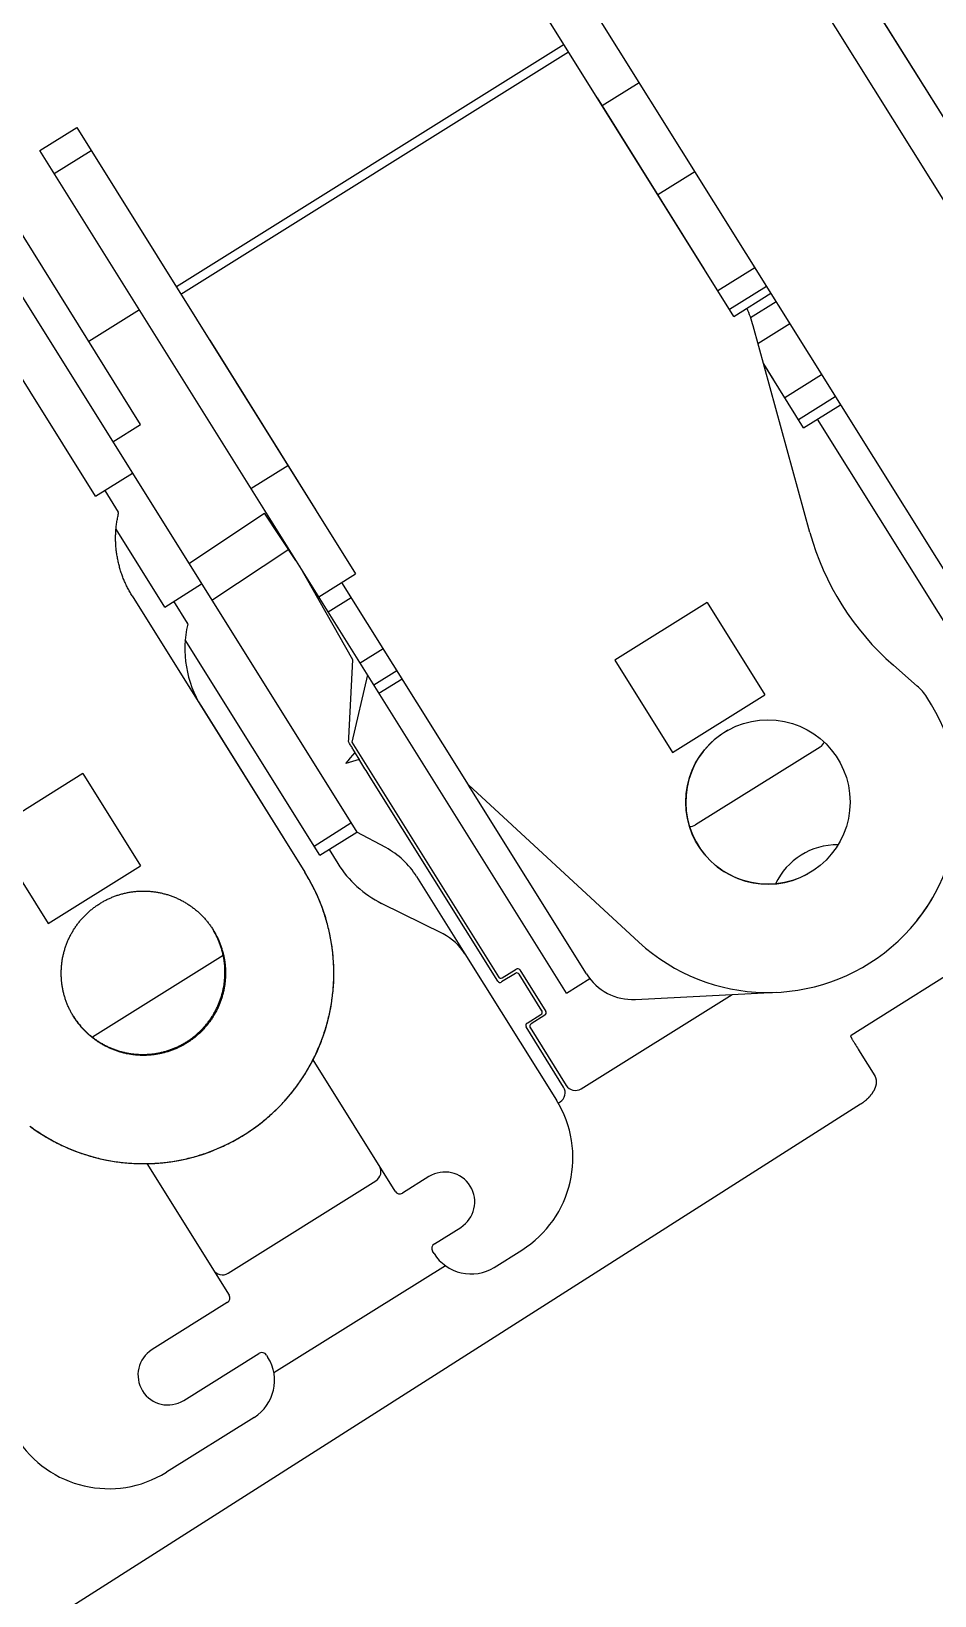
# Model space of a CAD drawing. Extents: x 1551 to 113148, y -1700 to 77018.
# Drawn here: x 14369.8 to 14535.8, y 59773.8 to 60061.2 of the extents above; entities that cross this region are included whole.
import ezdxf

# ---------------------------------------------------------------- set-up
doc = ezdxf.new("R2010")
doc.units = 0
doc.header["$LTSCALE"] = 500
doc.header["$MEASUREMENT"] = 0
doc.linetypes.add('CENTER', pattern=[3, 2.5, -0.25, 0, -0.25])
doc.layers.get('0').update_dxf_attribs({"linetype": 'CONTINUOUS'})

# ---------------------------------------------------------------- blocks, each defined once
blk = doc.blocks.new('platform_side')
at = {"linetype": 'Continuous'}
for p, q in [((-9653.59, 6299.44), (-9507.08, 6064.98)), ((-9509.46, 6053.69), (-9660.37, 6295.2)), ((-9636.23, 6271.67), (-9539.4, 6116.7)), ((-9647.93, 6207.34), (-9557.97, 6063.38)), ((-9612.01, 6134.76), (-9654.71, 6203.1)), ((-9721.05, 6114.9), (-9772.55, 6197.33)), ((-9775.43, 6190.57), (-9681.32, 6039.96)), ((-9729.34, 6101.7), (-9782.22, 6186.33)), ((-9643.22, 6184.71), (-9714.47, 6140.18)), ((-9581.23, 6183.64), (-9581.23, 6183.64)), ((-9713.64, 6138.85), (-9642.39, 6183.38)), ((-9636.2, 6173.48), (-9629.41, 6177.71)), ((-9617.48, 6143.49), (-9637.1, 6174.89)), ((-9739.55, 6165.23), (-9732.77, 6169.46)), ((-9732.77, 6169.46), (-9681.52, 6087.44)), ((-9642.79, 6010.38), (-9739.55, 6165.23)), ((-9736.9, 6160.98), (-9730.11, 6165.22)), ((-9625.98, 6157.12), (-9619.19, 6161.36)), ((-9614.97, 6139.51), (-9608.19, 6143.75)), ((-9612.81, 6136.05), (-9606.03, 6140.29)), ((-9612.01, 6134.76), (-9605.22, 6139)), ((-9721.25, 6135.94), (-9730.56, 6130.13)), ((-9608.96, 6134.55), (-9604.27, 6137.48)), ((-9598.04, 6095.05), (-9608.49, 6133)), ((-9607.61, 6129.79), (-9601.75, 6133.45)), ((-9708.33, 6130.38), (-9688.84, 6099.17)), ((-9599.2, 6114.27), (-9606.59, 6126.09)), ((-9606.57, 6126.03), (-9604.67, 6122.99)), ((-9602.67, 6119.82), (-9595.89, 6124.06)), ((-9600.15, 6115.79), (-9593.37, 6120.03)), ((-9599.2, 6114.27), (-9592.42, 6118.51)), ((-9726.16, 6111.71), (-9721.05, 6114.9)), ((-9596.68, 6115.84), (-9562.79, 6061.61)), ((-9729.34, 6101.7), (-9722.55, 6105.94)), ((-9700.75, 6103.13), (-9693.97, 6107.37)), ((-9727.64, 6102.76), (-9725.14, 6098.76)), ((-9712.19, 6089.35), (-9698.24, 6098.59)), ((-9692.49, 6089.91), (-9698.24, 6098.59)), ((-9716.61, 6081.34), (-9725.55, 6095.65)), ((-9693.82, 6091.92), (-9707.95, 6082.57)), ((-9682.02, 6071.65), (-9691.85, 6088.89)), ((-9688.3, 6083.21), (-9681.52, 6087.44)), ((-9660.8, 6048.64), (-9684.06, 6085.85)), ((-9722.58, 6083.4), (-9690.84, 6032.6)), ((-9716.61, 6081.34), (-9709.83, 6085.58)), ((-9686.58, 6080.45), (-9682.34, 6083.1)), ((-9712.42, 6078.4), (-9714.92, 6082.4)), ((-9616.91, 6082.18), (-9633.87, 6071.58)), ((-9616.91, 6082.18), (-9606.31, 6065.22)), ((-9688.11, 6035.72), (-9712.83, 6075.29)), ((-9682.75, 6057.28), (-9682.02, 6071.65)), ((-9680.71, 6071.06), (-9676.47, 6073.71)), ((-9633.87, 6071.58), (-9623.27, 6054.62)), ((-9679.36, 6068.9), (-9682.22, 6056.49)), ((-9678.19, 6067.03), (-9673.95, 6069.68)), ((-9578.32, 6066.82), (-9582.71, 6070.65)), ((-9677.24, 6065.51), (-9673, 6068.15)), ((-9709.86, 6063.04), (-9690.84, 6032.6)), ((-9623.27, 6054.62), (-9606.31, 6065.22)), ((-9682.62, 6056.26), (-9682.7, 6056.4)), ((-9682.53, 6056.11), (-9682.62, 6056.26)), ((-9682.44, 6055.96), (-9682.53, 6056.11)), ((-9682.34, 6055.8), (-9682.44, 6055.96)), ((-9682.25, 6055.64), (-9682.34, 6055.8)), ((-9682.15, 6055.48), (-9682.25, 6055.64)), ((-9682.22, 6056.49), (-9655.28, 6013.37)), ((-9682.05, 6055.31), (-9682.15, 6055.48)), ((-9682.06, 6054.12), (-9681.63, 6054.62)), ((-9681.95, 6055.14), (-9682.05, 6055.31)), ((-9681.84, 6054.97), (-9681.95, 6055.14)), ((-9681.74, 6054.79), (-9681.84, 6054.97)), ((-9681.63, 6054.62), (-9681.74, 6054.79)), ((-9681.67, 6054.57), (-9680.86, 6053.35)), ((-9596.16, 6055.62), (-9619.07, 6041.31)), ((-9680.74, 6053.15), (-9680.86, 6053.35)), ((-9680.56, 6052.85), (-9680.74, 6053.15)), ((-9680.37, 6052.55), (-9680.56, 6052.85)), ((-9680.19, 6052.24), (-9680.37, 6052.55)), ((-9680, 6051.94), (-9680.19, 6052.24)), ((-9679.81, 6051.63), (-9680, 6051.94)), ((-9679.61, 6051.31), (-9679.81, 6051.63)), ((-9731.65, 6050.73), (-9748.61, 6040.13)), ((-9731.65, 6050.73), (-9721.05, 6033.77)), ((-9679.42, 6051), (-9679.61, 6051.31)), ((-9679.22, 6050.68), (-9679.42, 6051)), ((-9679.03, 6050.37), (-9679.22, 6050.68)), ((-9678.83, 6050.05), (-9679.03, 6050.37)), ((-9655.4, 6012.6), (-9678.83, 6050.05)), ((-9660.8, 6048.64), (-9629.48, 6019.77)), ((-9639.11, 6013.92), (-9660.8, 6048.63)), ((-9748.61, 6040.13), (-9738.01, 6023.17)), ((-9689.17, 6037.42), (-9682.38, 6041.66)), ((-9688.11, 6035.72), (-9681.32, 6039.96)), ((-9676, 6037.13), (-9681.32, 6039.96)), ((-9686.41, 6036.78), (-9684.79, 6034.19)), ((-9537.32, 6036.12), (-9587.15, 6004.68)), ((-9738.01, 6023.17), (-9721.05, 6033.77)), ((-9670.32, 6031.83), (-9661.43, 6017.61)), ((-9665.45, 6021.26), (-9676.75, 6026.89)), ((-9705.85, 6017.33), (-9729.9, 6002.3)), ((-9661.43, 6017.61), (-9644.64, 5990.73)), ((-9652.17, 6014.02), (-9654.72, 6012.44)), ((-9654.59, 6013.22), (-9652.04, 6014.81)), ((-9651.36, 6014.65), (-9646.59, 6007.01)), ((-9647.32, 6007.17), (-9651.48, 6013.86)), ((-9642.79, 6010.38), (-9638.51, 6013.06)), ((-9640.07, 5992.81), (-9612.34, 6010.14)), ((-9630.12, 6009.23), (-9604.09, 6010.55)), ((-9733.38, 6006.13), (-9733.34, 6006.07)), ((-9650.03, 6004.9), (-9647.48, 6006.48)), ((-9646.75, 6006.32), (-9649.29, 6004.73)), ((-9643.3, 5993.12), (-9650.19, 6004.21)), ((-9649.45, 6004.05), (-9642.82, 5993.45)), ((-9590.45, 6002.6), (-9590.6, 6002.51)), ((-9587.15, 6004.68), (-9590.45, 6002.6)), ((-9590.36, 6002.07), (-9590.31, 6001.99)), ((-9590.31, 6001.99), (-9590.26, 6001.9)), ((-9590.26, 6001.9), (-9590.2, 6001.8)), ((-9590.2, 6001.8), (-9590.14, 6001.7)), ((-9590.14, 6001.7), (-9590.07, 6001.58)), ((-9590.07, 6001.58), (-9590, 6001.46)), ((-9590, 6001.46), (-9589.92, 6001.34)), ((-9589.92, 6001.34), (-9589.84, 6001.2)), ((-9589.84, 6001.2), (-9589.76, 6001.06)), ((-9589.76, 6001.06), (-9589.62, 6000.84)), ((-9589.62, 6000.84), (-9589.47, 6000.6)), ((-9589.47, 6000.6), (-9589.32, 6000.34)), ((-9589.32, 6000.34), (-9589.15, 6000.08)), ((-9589.15, 6000.08), (-9588.98, 5999.79)), ((-9588.98, 5999.79), (-9588.8, 5999.5)), ((-9674.26, 5973.98), (-9689.35, 5998.13)), ((-9588.8, 5999.5), (-9586.14, 5995.19)), ((-9588.76, 5989.96), (-10256.42, 5564.93)), ((-9644.29, 5990.16), (-9643.94, 5990.39)), ((-9719.88, 5979.06), (-9704.79, 5954.9)), ((-9668.05, 5976.68), (-9672.88, 5973.66)), ((-9704.95, 5958.93), (-9677.81, 5975.89)), ((-9667.05, 5964.33), (-9662.22, 5967.35)), ((-9667.11, 5962.54), (-9667.37, 5962.96)), ((-9656.08, 5959.99), (-9651, 5963.17)), ((-9665.02, 5960.3), (-9696.54, 5940.6)), ((-9705.11, 5953.53), (-9718.93, 5944.89)), ((-9713.1, 5935.56), (-9699.28, 5944.2)), ((-9697.9, 5943.88), (-9697.64, 5943.46)), ((-9700.19, 5932.44), (-9716.3, 5922.37))]:
    blk.add_line(p, q, dxfattribs=at)
for points in [[(-9722.58, 6083.4), (-9722.7, 6083.58), (-9722.81, 6083.76), (-9722.91, 6083.94), (-9723.02, 6084.13), (-9723.12, 6084.31), (-9723.22, 6084.5), (-9723.32, 6084.69), (-9723.42, 6084.87), (-9723.52, 6085.06), (-9723.61, 6085.25), (-9723.7, 6085.44), (-9723.79, 6085.64), (-9723.88, 6085.83), (-9723.97, 6086.02), (-9724.05, 6086.22), (-9724.13, 6086.42), (-9724.21, 6086.61), (-9724.29, 6086.81), (-9724.36, 6087.01), (-9724.44, 6087.21), (-9724.51, 6087.41), (-9724.58, 6087.61), (-9724.64, 6087.81), (-9724.71, 6088.01), (-9724.77, 6088.22), (-9724.83, 6088.42), (-9724.89, 6088.63), (-9724.94, 6088.83), (-9725, 6089.04), (-9725.05, 6089.24), (-9725.1, 6089.45), (-9725.15, 6089.66), (-9725.19, 6089.86), (-9725.23, 6090.07), (-9725.28, 6090.28), (-9725.31, 6090.49), (-9725.35, 6090.7), (-9725.38, 6090.91), (-9725.42, 6091.12), (-9725.44, 6091.33), (-9725.47, 6091.54), (-9725.5, 6091.75), (-9725.52, 6091.97), (-9725.54, 6092.18), (-9725.56, 6092.39), (-9725.57, 6092.6), (-9725.59, 6092.82), (-9725.6, 6093.03), (-9725.61, 6093.24), (-9725.62, 6093.45), (-9725.62, 6093.67), (-9725.62, 6093.88), (-9725.62, 6094.09), (-9725.62, 6094.31), (-9725.62, 6094.52), (-9725.61, 6094.73), (-9725.6, 6094.94), (-9725.59, 6095.16), (-9725.57, 6095.37), (-9725.56, 6095.58), (-9725.54, 6095.8), (-9725.52, 6096.01), (-9725.5, 6096.22), (-9725.47, 6096.43), (-9725.45, 6096.64), (-9725.42, 6096.85), (-9725.38, 6097.07), (-9725.35, 6097.28), (-9725.31, 6097.49), (-9725.28, 6097.7), (-9725.24, 6097.91), (-9725.19, 6098.11), (-9725.15, 6098.32), (-9725.1, 6098.53)], [(-9725.1, 6098.53), (-9725.1, 6098.54), (-9725.1, 6098.55), (-9725.1, 6098.56), (-9725.09, 6098.57), (-9725.09, 6098.58), (-9725.09, 6098.58), (-9725.09, 6098.59), (-9725.09, 6098.6), (-9725.09, 6098.61), (-9725.09, 6098.62), (-9725.09, 6098.63), (-9725.1, 6098.64), (-9725.1, 6098.65), (-9725.1, 6098.66), (-9725.1, 6098.67), (-9725.1, 6098.67), (-9725.1, 6098.68), (-9725.11, 6098.69), (-9725.11, 6098.7), (-9725.11, 6098.71), (-9725.12, 6098.72), (-9725.12, 6098.73), (-9725.12, 6098.73), (-9725.13, 6098.74), (-9725.13, 6098.75), (-9725.14, 6098.76)], [(-9682.83, 6056.61), (-9682.82, 6056.71), (-9682.81, 6056.81), (-9682.8, 6056.91), (-9682.79, 6057), (-9682.78, 6057.1), (-9682.76, 6057.19), (-9682.75, 6057.28)], [(-9682.7, 6056.4), (-9682.79, 6056.54), (-9682.83, 6056.61)], [(-9683.34, 6052.61), (-9682.91, 6053.11), (-9682.48, 6053.62), (-9682.06, 6054.12)], [(-9680.86, 6053.35), (-9681.48, 6053.17), (-9682.1, 6052.98), (-9682.72, 6052.8), (-9683.34, 6052.61)], [(-9697.88, 5987.37), (-9697.63, 5987.59), (-9697.38, 5987.8), (-9697.14, 5988.02), (-9696.9, 5988.24), (-9696.66, 5988.46), (-9696.42, 5988.68), (-9696.19, 5988.91), (-9695.95, 5989.13), (-9695.72, 5989.36), (-9695.49, 5989.59), (-9695.27, 5989.83), (-9695.04, 5990.06), (-9694.82, 5990.3), (-9694.6, 5990.54), (-9694.38, 5990.78), (-9694.17, 5991.03), (-9693.96, 5991.27), (-9693.75, 5991.52), (-9693.54, 5991.77), (-9693.33, 5992.02), (-9693.13, 5992.28), (-9692.93, 5992.53), (-9692.73, 5992.79), (-9692.53, 5993.05), (-9692.34, 5993.31), (-9692.14, 5993.58), (-9691.95, 5993.84), (-9691.77, 5994.11), (-9691.58, 5994.38), (-9691.4, 5994.65), (-9691.22, 5994.92), (-9691.04, 5995.19), (-9690.87, 5995.47), (-9690.7, 5995.75), (-9690.53, 5996.02), (-9690.36, 5996.3), (-9690.2, 5996.59), (-9690.04, 5996.87), (-9689.88, 5997.15), (-9689.72, 5997.44), (-9689.57, 5997.73), (-9689.42, 5998.02), (-9689.27, 5998.31), (-9689.12, 5998.6), (-9688.98, 5998.89), (-9688.84, 5999.19), (-9688.7, 5999.48), (-9688.57, 5999.78), (-9688.44, 6000.08), (-9688.31, 6000.38), (-9688.18, 6000.68), (-9688.06, 6000.98), (-9687.94, 6001.29), (-9687.82, 6001.59), (-9687.71, 6001.9), (-9687.59, 6002.2), (-9687.49, 6002.51), (-9687.38, 6002.82), (-9687.28, 6003.13), (-9687.18, 6003.44), (-9687.08, 6003.75), (-9686.98, 6004.06), (-9686.89, 6004.38), (-9686.8, 6004.69), (-9686.72, 6005), (-9686.63, 6005.32), (-9686.55, 6005.64), (-9686.48, 6005.95), (-9686.4, 6006.27), (-9686.33, 6006.59), (-9686.26, 6006.91), (-9686.2, 6007.23), (-9686.14, 6007.55), (-9686.08, 6007.87), (-9686.02, 6008.19), (-9685.97, 6008.52), (-9685.92, 6008.84), (-9685.87, 6009.16), (-9685.83, 6009.48), (-9685.78, 6009.81), (-9685.75, 6010.13), (-9685.71, 6010.45), (-9685.68, 6010.78), (-9685.65, 6011.1), (-9685.62, 6011.43), (-9685.6, 6011.75), (-9685.58, 6012.08), (-9685.56, 6012.4), (-9685.55, 6012.73), (-9685.54, 6013.05), (-9685.53, 6013.38), (-9685.53, 6013.7), (-9685.53, 6014.03), (-9685.53, 6014.35), (-9685.53, 6014.68), (-9685.54, 6015), (-9685.55, 6015.33), (-9685.56, 6015.66), (-9685.58, 6015.98), (-9685.6, 6016.31), (-9685.62, 6016.63), (-9685.65, 6016.96), (-9685.67, 6017.28), (-9685.71, 6017.6), (-9685.74, 6017.93), (-9685.78, 6018.25), (-9685.82, 6018.57), (-9685.86, 6018.9), (-9685.91, 6019.22), (-9685.96, 6019.54), (-9686.01, 6019.86), (-9686.07, 6020.19), (-9686.13, 6020.51), (-9686.19, 6020.83), (-9686.25, 6021.15), (-9686.32, 6021.46), (-9686.39, 6021.78), (-9686.46, 6022.1), (-9686.54, 6022.42), (-9686.62, 6022.73), (-9686.7, 6023.05), (-9686.79, 6023.36), (-9686.87, 6023.68), (-9686.97, 6023.99), (-9687.06, 6024.3), (-9687.16, 6024.62), (-9687.26, 6024.93), (-9687.36, 6025.24), (-9687.47, 6025.54), (-9687.57, 6025.85), (-9687.69, 6026.16), (-9687.8, 6026.47), (-9687.92, 6026.77), (-9688.04, 6027.07), (-9688.16, 6027.38), (-9688.29, 6027.68), (-9688.41, 6027.98), (-9688.55, 6028.28), (-9688.68, 6028.57), (-9688.82, 6028.87), (-9688.96, 6029.17), (-9689.1, 6029.46), (-9689.24, 6029.75), (-9689.39, 6030.04), (-9689.54, 6030.33), (-9689.7, 6030.62), (-9689.85, 6030.91), (-9690.01, 6031.19), (-9690.17, 6031.48), (-9690.34, 6031.76), (-9690.5, 6032.04), (-9690.67, 6032.32), (-9690.84, 6032.6)], [(-9733.33, 6006.05), (-9733.42, 6006.2), (-9733.51, 6006.35), (-9733.6, 6006.5), (-9733.68, 6006.65), (-9733.77, 6006.8), (-9733.85, 6006.95), (-9733.93, 6007.1), (-9734.01, 6007.26), (-9734.09, 6007.41), (-9734.16, 6007.57), (-9734.23, 6007.72), (-9734.31, 6007.88), (-9734.38, 6008.04), (-9734.44, 6008.2), (-9734.51, 6008.36), (-9734.57, 6008.52), (-9734.64, 6008.68), (-9734.7, 6008.85), (-9734.76, 6009.01), (-9734.81, 6009.17), (-9734.87, 6009.34), (-9734.92, 6009.5), (-9734.97, 6009.67), (-9735.02, 6009.83), (-9735.07, 6010), (-9735.12, 6010.17), (-9735.16, 6010.33), (-9735.2, 6010.5), (-9735.24, 6010.67), (-9735.28, 6010.84), (-9735.31, 6011.01), (-9735.35, 6011.18), (-9735.38, 6011.35), (-9735.41, 6011.52), (-9735.44, 6011.69), (-9735.46, 6011.86), (-9735.49, 6012.04), (-9735.51, 6012.21), (-9735.53, 6012.38), (-9735.55, 6012.55), (-9735.57, 6012.73), (-9735.58, 6012.9), (-9735.59, 6013.07), (-9735.6, 6013.25), (-9735.61, 6013.42), (-9735.62, 6013.59), (-9735.62, 6013.77), (-9735.62, 6013.94), (-9735.62, 6014.11), (-9735.62, 6014.29), (-9735.62, 6014.46), (-9735.61, 6014.64), (-9735.6, 6014.81), (-9735.6, 6014.98), (-9735.58, 6015.16), (-9735.57, 6015.33), (-9735.55, 6015.5), (-9735.54, 6015.68), (-9735.52, 6015.85), (-9735.49, 6016.02), (-9735.47, 6016.19), (-9735.45, 6016.37), (-9735.42, 6016.54), (-9735.39, 6016.71), (-9735.36, 6016.88), (-9735.32, 6017.05), (-9735.29, 6017.22), (-9735.25, 6017.39), (-9735.21, 6017.56), (-9735.17, 6017.73), (-9735.13, 6017.9), (-9735.08, 6018.07), (-9735.03, 6018.23), (-9734.98, 6018.4), (-9734.93, 6018.57), (-9734.88, 6018.73), (-9734.82, 6018.9), (-9734.77, 6019.06), (-9734.71, 6019.23), (-9734.65, 6019.39), (-9734.58, 6019.55), (-9734.52, 6019.72), (-9734.45, 6019.88), (-9734.39, 6020.04), (-9734.32, 6020.2), (-9734.24, 6020.36), (-9734.17, 6020.51), (-9734.09, 6020.67), (-9734.02, 6020.83), (-9733.94, 6020.98), (-9733.86, 6021.14), (-9733.78, 6021.29), (-9733.69, 6021.44), (-9733.61, 6021.59), (-9733.52, 6021.74), (-9733.43, 6021.89), (-9733.34, 6022.04), (-9733.25, 6022.18), (-9733.15, 6022.33), (-9733.06, 6022.47), (-9732.96, 6022.62), (-9732.86, 6022.76), (-9732.76, 6022.9), (-9732.66, 6023.04), (-9732.55, 6023.18), (-9732.45, 6023.32), (-9732.34, 6023.45), (-9732.23, 6023.59), (-9732.12, 6023.72), (-9732.01, 6023.85), (-9731.9, 6023.99), (-9731.78, 6024.12), (-9731.66, 6024.24), (-9731.55, 6024.37), (-9731.43, 6024.5), (-9731.31, 6024.62), (-9731.18, 6024.74), (-9731.06, 6024.87), (-9730.94, 6024.99), (-9730.81, 6025.11), (-9730.68, 6025.22), (-9730.55, 6025.34), (-9730.42, 6025.45), (-9730.29, 6025.57), (-9730.16, 6025.68), (-9730.02, 6025.79), (-9729.89, 6025.9), (-9729.75, 6026), (-9729.61, 6026.11), (-9729.47, 6026.21), (-9729.33, 6026.31), (-9729.19, 6026.41), (-9729.05, 6026.51), (-9728.91, 6026.61), (-9728.76, 6026.71), (-9728.61, 6026.8), (-9728.47, 6026.89), (-9728.32, 6026.98), (-9728.17, 6027.07), (-9728.02, 6027.16), (-9727.87, 6027.24), (-9727.71, 6027.33), (-9727.56, 6027.41), (-9727.41, 6027.49), (-9727.25, 6027.57), (-9727.1, 6027.65), (-9726.94, 6027.72), (-9726.78, 6027.79), (-9726.62, 6027.86), (-9726.46, 6027.93), (-9726.3, 6028), (-9726.14, 6028.07), (-9725.98, 6028.13), (-9725.82, 6028.19), (-9725.65, 6028.25), (-9725.49, 6028.31), (-9725.32, 6028.37), (-9725.16, 6028.42), (-9724.99, 6028.47), (-9724.83, 6028.52), (-9724.66, 6028.57), (-9724.49, 6028.62), (-9724.32, 6028.66), (-9724.15, 6028.71), (-9723.99, 6028.75), (-9723.82, 6028.79), (-9723.65, 6028.82), (-9723.47, 6028.86), (-9723.3, 6028.89), (-9723.13, 6028.92), (-9722.96, 6028.95), (-9722.79, 6028.98), (-9722.62, 6029.01), (-9722.44, 6029.03), (-9722.27, 6029.05), (-9722.1, 6029.07), (-9721.92, 6029.09), (-9721.75, 6029.1), (-9721.58, 6029.11), (-9721.4, 6029.13), (-9721.23, 6029.13), (-9721.05, 6029.14), (-9720.88, 6029.15), (-9720.71, 6029.15), (-9720.53, 6029.15), (-9720.36, 6029.15), (-9720.19, 6029.15), (-9720.01, 6029.14), (-9719.84, 6029.14), (-9719.67, 6029.13), (-9719.49, 6029.12), (-9719.32, 6029.1), (-9719.15, 6029.09), (-9718.98, 6029.07), (-9718.8, 6029.05), (-9718.63, 6029.03), (-9718.46, 6029.01), (-9718.29, 6028.98), (-9718.12, 6028.96)], [(-9718.12, 6028.96), (-9717.95, 6028.93), (-9717.78, 6028.9), (-9717.61, 6028.87), (-9717.44, 6028.83), (-9717.27, 6028.8), (-9717.1, 6028.76), (-9716.93, 6028.72), (-9716.76, 6028.67), (-9716.59, 6028.63), (-9716.43, 6028.58), (-9716.26, 6028.54), (-9716.09, 6028.49), (-9715.93, 6028.43), (-9715.76, 6028.38), (-9715.6, 6028.33), (-9715.43, 6028.27), (-9715.27, 6028.21), (-9715.11, 6028.15), (-9714.95, 6028.08), (-9714.79, 6028.02), (-9714.63, 6027.95), (-9714.47, 6027.88), (-9714.31, 6027.81), (-9714.15, 6027.74), (-9713.99, 6027.67), (-9713.84, 6027.59), (-9713.68, 6027.51), (-9713.53, 6027.43), (-9713.37, 6027.35), (-9713.22, 6027.27), (-9713.07, 6027.18), (-9712.92, 6027.1), (-9712.77, 6027.01), (-9712.62, 6026.92), (-9712.47, 6026.83), (-9712.33, 6026.73), (-9712.18, 6026.64), (-9712.04, 6026.54), (-9711.89, 6026.44), (-9711.75, 6026.34), (-9711.61, 6026.24), (-9711.47, 6026.14), (-9711.33, 6026.03), (-9711.2, 6025.93), (-9711.06, 6025.82), (-9710.92, 6025.71), (-9710.79, 6025.6), (-9710.66, 6025.48), (-9710.53, 6025.37), (-9710.4, 6025.25), (-9710.27, 6025.13), (-9710.14, 6025.02), (-9710.02, 6024.9), (-9709.89, 6024.77), (-9709.77, 6024.65), (-9709.65, 6024.53), (-9709.53, 6024.4), (-9709.41, 6024.27), (-9709.29, 6024.14), (-9709.17, 6024.01), (-9709.06, 6023.88), (-9708.95, 6023.75), (-9708.84, 6023.61), (-9708.73, 6023.48), (-9708.62, 6023.34), (-9708.51, 6023.2), (-9708.41, 6023.06), (-9708.3, 6022.92), (-9708.2, 6022.78), (-9708.1, 6022.64), (-9708, 6022.49), (-9707.91, 6022.35), (-9707.81, 6022.2), (-9707.72, 6022.05)], [(-9707.72, 6022.05), (-9707.63, 6021.91), (-9707.54, 6021.76), (-9707.45, 6021.61), (-9707.37, 6021.46), (-9707.28, 6021.31), (-9707.2, 6021.15), (-9707.12, 6021), (-9707.04, 6020.85), (-9706.96, 6020.69), (-9706.89, 6020.54), (-9706.81, 6020.38), (-9706.74, 6020.22), (-9706.67, 6020.06), (-9706.6, 6019.9), (-9706.54, 6019.74), (-9706.47, 6019.58), (-9706.41, 6019.42), (-9706.35, 6019.26), (-9706.29, 6019.1), (-9706.23, 6018.93), (-9706.18, 6018.77), (-9706.13, 6018.6), (-9706.08, 6018.44), (-9706.03, 6018.27), (-9705.98, 6018.11), (-9705.93, 6017.94), (-9705.89, 6017.77), (-9705.85, 6017.6), (-9705.81, 6017.43), (-9705.77, 6017.26), (-9705.73, 6017.09), (-9705.7, 6016.92), (-9705.67, 6016.75), (-9705.64, 6016.58), (-9705.61, 6016.41), (-9705.58, 6016.24), (-9705.56, 6016.07), (-9705.54, 6015.9), (-9705.52, 6015.72), (-9705.5, 6015.55), (-9705.48, 6015.38), (-9705.47, 6015.2), (-9705.46, 6015.03), (-9705.45, 6014.86), (-9705.44, 6014.68), (-9705.43, 6014.51), (-9705.43, 6014.34), (-9705.43, 6014.16), (-9705.43, 6013.99), (-9705.43, 6013.82), (-9705.43, 6013.64), (-9705.44, 6013.47), (-9705.44, 6013.29), (-9705.45, 6013.12), (-9705.47, 6012.95), (-9705.48, 6012.77), (-9705.5, 6012.6), (-9705.51, 6012.43), (-9705.53, 6012.26), (-9705.55, 6012.08), (-9705.58, 6011.91), (-9705.6, 6011.74), (-9705.63, 6011.57), (-9705.66, 6011.4), (-9705.69, 6011.22), (-9705.73, 6011.05), (-9705.76, 6010.88), (-9705.8, 6010.71), (-9705.84, 6010.54), (-9705.88, 6010.37), (-9705.92, 6010.21), (-9705.97, 6010.04), (-9706.02, 6009.87), (-9706.07, 6009.7), (-9706.12, 6009.54), (-9706.17, 6009.37), (-9706.22, 6009.2), (-9706.28, 6009.04), (-9706.34, 6008.88), (-9706.4, 6008.71), (-9706.46, 6008.55), (-9706.53, 6008.39), (-9706.59, 6008.23), (-9706.66, 6008.07), (-9706.73, 6007.91), (-9706.81, 6007.75), (-9706.88, 6007.59), (-9706.95, 6007.43), (-9707.03, 6007.28), (-9707.11, 6007.12), (-9707.19, 6006.97), (-9707.27, 6006.81), (-9707.36, 6006.66), (-9707.44, 6006.51), (-9707.53, 6006.36), (-9707.62, 6006.21), (-9707.71, 6006.07), (-9707.8, 6005.92), (-9707.9, 6005.77), (-9707.99, 6005.63), (-9708.09, 6005.49), (-9708.19, 6005.35), (-9708.29, 6005.2), (-9708.39, 6005.06), (-9708.5, 6004.93), (-9708.6, 6004.79), (-9708.71, 6004.65), (-9708.82, 6004.52), (-9708.93, 6004.38), (-9709.04, 6004.25), (-9709.15, 6004.12), (-9709.27, 6003.99), (-9709.39, 6003.86), (-9709.5, 6003.73), (-9709.62, 6003.61), (-9709.74, 6003.48), (-9709.86, 6003.36), (-9709.99, 6003.24), (-9710.11, 6003.12), (-9710.24, 6003), (-9710.37, 6002.88), (-9710.5, 6002.77), (-9710.63, 6002.65), (-9710.76, 6002.54), (-9710.89, 6002.43), (-9711.03, 6002.32), (-9711.16, 6002.21), (-9711.3, 6002.1), (-9711.44, 6002), (-9711.58, 6001.89), (-9711.72, 6001.79), (-9711.86, 6001.69), (-9712, 6001.59), (-9712.14, 6001.49), (-9712.29, 6001.4), (-9712.44, 6001.3), (-9712.58, 6001.21), (-9712.73, 6001.12), (-9712.88, 6001.03), (-9713.03, 6000.95), (-9713.18, 6000.86), (-9713.33, 6000.78), (-9713.49, 6000.69), (-9713.64, 6000.61), (-9713.8, 6000.54), (-9713.95, 6000.46), (-9714.11, 6000.38), (-9714.27, 6000.31), (-9714.43, 6000.24), (-9714.59, 6000.17), (-9714.75, 6000.1), (-9714.91, 6000.04), (-9715.07, 5999.97), (-9715.23, 5999.91), (-9715.4, 5999.85), (-9715.56, 5999.79), (-9715.72, 5999.74), (-9715.89, 5999.68), (-9716.06, 5999.63), (-9716.22, 5999.58), (-9716.39, 5999.53), (-9716.56, 5999.48), (-9716.73, 5999.44), (-9716.89, 5999.4), (-9717.06, 5999.36), (-9717.23, 5999.32), (-9717.4, 5999.28), (-9717.57, 5999.25), (-9717.75, 5999.21), (-9717.92, 5999.18), (-9718.09, 5999.15), (-9718.26, 5999.12), (-9718.43, 5999.1), (-9718.61, 5999.08), (-9718.78, 5999.06), (-9718.95, 5999.04), (-9719.13, 5999.02), (-9719.3, 5999), (-9719.47, 5998.99), (-9719.65, 5998.98), (-9719.82, 5998.97), (-9720, 5998.96), (-9720.17, 5998.96), (-9720.34, 5998.95), (-9720.52, 5998.95), (-9720.69, 5998.95), (-9720.86, 5998.96), (-9721.04, 5998.96), (-9721.21, 5998.97), (-9721.38, 5998.98), (-9721.55, 5998.99), (-9721.73, 5999), (-9721.9, 5999.02), (-9722.07, 5999.03), (-9722.24, 5999.05), (-9722.42, 5999.07), (-9722.59, 5999.1), (-9722.76, 5999.12), (-9722.93, 5999.15)], [(-9707.64, 6021.92), (-9707.73, 6022.07), (-9707.77, 6022.14)], [(-9706.13, 6010.01), (-9706.08, 6010.18), (-9706.03, 6010.35), (-9705.99, 6010.52), (-9705.95, 6010.68), (-9705.91, 6010.85), (-9705.87, 6011.02), (-9705.84, 6011.19), (-9705.8, 6011.36), (-9705.77, 6011.53), (-9705.74, 6011.7), (-9705.71, 6011.87), (-9705.69, 6012.05), (-9705.66, 6012.22), (-9705.64, 6012.39), (-9705.62, 6012.56), (-9705.6, 6012.73), (-9705.59, 6012.91), (-9705.57, 6013.08), (-9705.56, 6013.25), (-9705.55, 6013.43), (-9705.54, 6013.6), (-9705.54, 6013.77), (-9705.53, 6013.95), (-9705.53, 6014.12), (-9705.53, 6014.29), (-9705.53, 6014.47), (-9705.54, 6014.64), (-9705.54, 6014.82), (-9705.55, 6014.99), (-9705.56, 6015.16), (-9705.57, 6015.34), (-9705.58, 6015.51), (-9705.6, 6015.68), (-9705.62, 6015.86), (-9705.64, 6016.03), (-9705.66, 6016.2), (-9705.68, 6016.37), (-9705.71, 6016.54), (-9705.74, 6016.72), (-9705.77, 6016.89), (-9705.8, 6017.06), (-9705.83, 6017.23), (-9705.87, 6017.4), (-9705.91, 6017.57), (-9705.94, 6017.74), (-9705.99, 6017.91), (-9706.03, 6018.08), (-9706.08, 6018.24), (-9706.12, 6018.41), (-9706.17, 6018.58), (-9706.22, 6018.74), (-9706.28, 6018.91), (-9706.33, 6019.08), (-9706.39, 6019.24), (-9706.45, 6019.4), (-9706.51, 6019.57), (-9706.57, 6019.73), (-9706.64, 6019.89), (-9706.7, 6020.05), (-9706.77, 6020.21), (-9706.84, 6020.37), (-9706.91, 6020.53), (-9706.99, 6020.69), (-9707.06, 6020.85), (-9707.14, 6021), (-9707.22, 6021.16), (-9707.3, 6021.31), (-9707.38, 6021.47), (-9707.47, 6021.62), (-9707.55, 6021.77), (-9707.64, 6021.92)], [(-9733.34, 6006.07), (-9733.25, 6005.93), (-9733.15, 6005.78), (-9733.05, 6005.64), (-9732.95, 6005.5), (-9732.85, 6005.35), (-9732.75, 6005.22), (-9732.65, 6005.08), (-9732.54, 6004.94), (-9732.43, 6004.8), (-9732.33, 6004.67), (-9732.22, 6004.54), (-9732.1, 6004.4), (-9731.99, 6004.27), (-9731.88, 6004.14), (-9731.76, 6004.02), (-9731.64, 6003.89), (-9731.52, 6003.76), (-9731.4, 6003.64), (-9731.28, 6003.51), (-9731.16, 6003.39), (-9731.03, 6003.27), (-9730.9, 6003.15), (-9730.78, 6003.04), (-9730.65, 6002.92), (-9730.52, 6002.81), (-9730.39, 6002.7), (-9730.25, 6002.58), (-9730.12, 6002.47), (-9729.98, 6002.37), (-9729.85, 6002.26), (-9729.71, 6002.15), (-9729.57, 6002.05), (-9729.43, 6001.95), (-9729.29, 6001.85), (-9729.14, 6001.75), (-9729, 6001.65), (-9728.86, 6001.56), (-9728.71, 6001.46), (-9728.56, 6001.37), (-9728.41, 6001.28), (-9728.26, 6001.19), (-9728.11, 6001.11), (-9727.96, 6001.02), (-9727.81, 6000.94), (-9727.66, 6000.85), (-9727.5, 6000.77), (-9727.35, 6000.7), (-9727.19, 6000.62), (-9727.03, 6000.55), (-9726.88, 6000.47), (-9726.72, 6000.4), (-9726.56, 6000.33), (-9726.4, 6000.27), (-9726.24, 6000.2), (-9726.08, 6000.14), (-9725.91, 6000.07), (-9725.75, 6000.01), (-9725.59, 5999.96), (-9725.42, 5999.9), (-9725.26, 5999.85), (-9725.09, 5999.79), (-9724.92, 5999.74), (-9724.76, 5999.69), (-9724.59, 5999.65), (-9724.42, 5999.6), (-9724.25, 5999.56), (-9724.08, 5999.52), (-9723.91, 5999.48), (-9723.74, 5999.44), (-9723.57, 5999.41), (-9723.4, 5999.38), (-9723.23, 5999.35), (-9723.06, 5999.32), (-9722.89, 5999.29), (-9722.71, 5999.26), (-9722.54, 5999.24), (-9722.37, 5999.22), (-9722.19, 5999.2), (-9722.02, 5999.18), (-9721.85, 5999.17), (-9721.67, 5999.16), (-9721.5, 5999.15), (-9721.33, 5999.14), (-9721.15, 5999.13), (-9720.98, 5999.12), (-9720.8, 5999.12), (-9720.63, 5999.12), (-9720.45, 5999.12), (-9720.28, 5999.12), (-9720.11, 5999.13), (-9719.93, 5999.14), (-9719.76, 5999.15), (-9719.59, 5999.16), (-9719.41, 5999.17), (-9719.24, 5999.18), (-9719.07, 5999.2), (-9718.9, 5999.22), (-9718.72, 5999.24), (-9718.55, 5999.26), (-9718.38, 5999.29), (-9718.21, 5999.32), (-9718.04, 5999.34), (-9717.87, 5999.38), (-9717.7, 5999.41), (-9717.53, 5999.44), (-9717.36, 5999.48), (-9717.19, 5999.52), (-9717.02, 5999.56), (-9716.85, 5999.6), (-9716.69, 5999.64), (-9716.52, 5999.69), (-9716.35, 5999.74), (-9716.19, 5999.79), (-9716.02, 5999.84), (-9715.86, 5999.9), (-9715.69, 5999.95), (-9715.53, 6000.01), (-9715.36, 6000.07), (-9715.2, 6000.13), (-9715.04, 6000.19), (-9714.88, 6000.26), (-9714.72, 6000.32), (-9714.56, 6000.39), (-9714.4, 6000.46), (-9714.24, 6000.54), (-9714.09, 6000.61), (-9713.93, 6000.69), (-9713.78, 6000.77), (-9713.62, 6000.84), (-9713.47, 6000.93), (-9713.32, 6001.01), (-9713.17, 6001.09), (-9713.01, 6001.18), (-9712.87, 6001.27), (-9712.72, 6001.36), (-9712.57, 6001.45), (-9712.42, 6001.55), (-9712.28, 6001.64), (-9712.13, 6001.74), (-9711.99, 6001.84), (-9711.85, 6001.94), (-9711.71, 6002.04), (-9711.57, 6002.14), (-9711.43, 6002.25), (-9711.29, 6002.35), (-9711.16, 6002.46), (-9711.02, 6002.57), (-9710.89, 6002.68), (-9710.76, 6002.8), (-9710.62, 6002.91), (-9710.49, 6003.03), (-9710.37, 6003.14), (-9710.24, 6003.26), (-9710.11, 6003.38), (-9709.99, 6003.51), (-9709.87, 6003.63), (-9709.75, 6003.75), (-9709.63, 6003.88), (-9709.51, 6004.01), (-9709.39, 6004.14), (-9709.27, 6004.27), (-9709.16, 6004.4), (-9709.05, 6004.53), (-9708.94, 6004.67), (-9708.83, 6004.8), (-9708.72, 6004.94), (-9708.61, 6005.08), (-9708.51, 6005.22), (-9708.41, 6005.36), (-9708.3, 6005.5), (-9708.2, 6005.64), (-9708.11, 6005.78), (-9708.01, 6005.93), (-9707.91, 6006.08), (-9707.82, 6006.22), (-9707.73, 6006.37), (-9707.64, 6006.52), (-9707.55, 6006.67), (-9707.47, 6006.82), (-9707.38, 6006.98), (-9707.3, 6007.13), (-9707.22, 6007.28), (-9707.14, 6007.44), (-9707.06, 6007.59), (-9706.99, 6007.75), (-9706.91, 6007.91), (-9706.84, 6008.06), (-9706.77, 6008.22), (-9706.7, 6008.38), (-9706.64, 6008.54), (-9706.57, 6008.7), (-9706.51, 6008.86), (-9706.45, 6009.03), (-9706.39, 6009.19), (-9706.34, 6009.35), (-9706.28, 6009.52), (-9706.23, 6009.68), (-9706.18, 6009.85), (-9706.13, 6010.01)], [(-9722.93, 5999.15), (-9723.1, 5999.18), (-9723.27, 5999.21), (-9723.44, 5999.24), (-9723.61, 5999.27), (-9723.78, 5999.31), (-9723.95, 5999.35), (-9724.12, 5999.39), (-9724.29, 5999.43), (-9724.46, 5999.47), (-9724.62, 5999.52), (-9724.79, 5999.57), (-9724.96, 5999.62), (-9725.12, 5999.67), (-9725.29, 5999.72), (-9725.45, 5999.78), (-9725.61, 5999.84), (-9725.78, 5999.9), (-9725.94, 5999.96), (-9726.1, 6000.02), (-9726.26, 6000.09), (-9726.42, 6000.15), (-9726.58, 6000.22), (-9726.74, 6000.29), (-9726.9, 6000.36), (-9727.06, 6000.44), (-9727.21, 6000.51), (-9727.37, 6000.59), (-9727.52, 6000.67), (-9727.67, 6000.75), (-9727.83, 6000.84), (-9727.98, 6000.92), (-9728.13, 6001.01), (-9728.28, 6001.1), (-9728.43, 6001.19), (-9728.58, 6001.28), (-9728.72, 6001.37), (-9728.87, 6001.47), (-9729.01, 6001.56), (-9729.15, 6001.66), (-9729.3, 6001.76), (-9729.44, 6001.86), (-9729.58, 6001.97), (-9729.72, 6002.07), (-9729.85, 6002.18), (-9729.99, 6002.29), (-9730.12, 6002.4), (-9730.26, 6002.51), (-9730.39, 6002.62), (-9730.52, 6002.74), (-9730.65, 6002.85), (-9730.78, 6002.97), (-9730.91, 6003.09), (-9731.03, 6003.21), (-9731.16, 6003.33), (-9731.28, 6003.45), (-9731.4, 6003.58), (-9731.52, 6003.71), (-9731.64, 6003.83), (-9731.76, 6003.96), (-9731.87, 6004.09), (-9731.99, 6004.22), (-9732.1, 6004.36), (-9732.21, 6004.49), (-9732.32, 6004.63), (-9732.43, 6004.76), (-9732.54, 6004.9), (-9732.64, 6005.04), (-9732.75, 6005.18), (-9732.85, 6005.32), (-9732.95, 6005.47), (-9733.05, 6005.61), (-9733.14, 6005.76), (-9733.24, 6005.9), (-9733.33, 6006.05)], [(-9590.6, 6002.51), (-9590.6, 6002.5), (-9590.6, 6002.5), (-9590.59, 6002.49), (-9590.59, 6002.49), (-9590.59, 6002.48), (-9590.58, 6002.47), (-9590.58, 6002.45), (-9590.57, 6002.44), (-9590.56, 6002.42), (-9590.55, 6002.4), (-9590.54, 6002.38), (-9590.53, 6002.36), (-9590.51, 6002.34), (-9590.5, 6002.31), (-9590.48, 6002.28), (-9590.47, 6002.25), (-9590.45, 6002.22), (-9590.43, 6002.19), (-9590.41, 6002.15), (-9590.36, 6002.07)], [(-9586.14, 5995.19), (-9586.12, 5995.15), (-9586.1, 5995.11), (-9586.08, 5995.07), (-9586.05, 5995.03), (-9586.03, 5994.99), (-9586.01, 5994.95), (-9586, 5994.91), (-9585.98, 5994.86), (-9585.96, 5994.82), (-9585.95, 5994.77), (-9585.94, 5994.73), (-9585.92, 5994.68), (-9585.91, 5994.64), (-9585.9, 5994.59), (-9585.89, 5994.55), (-9585.88, 5994.5), (-9585.87, 5994.45), (-9585.87, 5994.4), (-9585.86, 5994.35), (-9585.86, 5994.3), (-9585.85, 5994.25), (-9585.85, 5994.2), (-9585.85, 5994.15), (-9585.85, 5994.1), (-9585.85, 5994.05), (-9585.85, 5994), (-9585.85, 5993.95), (-9585.86, 5993.9), (-9585.86, 5993.85), (-9585.87, 5993.79), (-9585.88, 5993.74), (-9585.88, 5993.69), (-9585.89, 5993.63), (-9585.9, 5993.58), (-9585.91, 5993.52), (-9585.93, 5993.47), (-9585.94, 5993.42), (-9585.95, 5993.36), (-9585.97, 5993.31), (-9585.99, 5993.25), (-9586, 5993.19), (-9586.02, 5993.14), (-9586.04, 5993.08), (-9586.06, 5993.03), (-9586.08, 5992.97), (-9586.1, 5992.92), (-9586.13, 5992.86), (-9586.15, 5992.8), (-9586.18, 5992.75), (-9586.2, 5992.69), (-9586.23, 5992.63), (-9586.26, 5992.58), (-9586.29, 5992.52), (-9586.32, 5992.47), (-9586.35, 5992.41), (-9586.38, 5992.35), (-9586.41, 5992.3), (-9586.45, 5992.24), (-9586.48, 5992.18), (-9586.52, 5992.13), (-9586.55, 5992.07), (-9586.59, 5992.02), (-9586.63, 5991.96), (-9586.67, 5991.9), (-9586.71, 5991.85), (-9586.75, 5991.79), (-9586.79, 5991.74), (-9586.83, 5991.68), (-9586.88, 5991.63), (-9586.92, 5991.57), (-9586.97, 5991.52), (-9587.01, 5991.46), (-9587.06, 5991.41), (-9587.11, 5991.36), (-9587.15, 5991.3), (-9587.2, 5991.25), (-9587.25, 5991.2), (-9587.3, 5991.14), (-9587.35, 5991.09), (-9587.4, 5991.04), (-9587.46, 5990.99), (-9587.51, 5990.94), (-9587.56, 5990.89), (-9587.62, 5990.84), (-9587.67, 5990.79), (-9587.73, 5990.74), (-9587.79, 5990.69), (-9587.84, 5990.64), (-9587.9, 5990.59), (-9587.96, 5990.54), (-9588.02, 5990.49), (-9588.07, 5990.45), (-9588.13, 5990.4), (-9588.19, 5990.35), (-9588.25, 5990.31), (-9588.32, 5990.26), (-9588.38, 5990.22), (-9588.44, 5990.17), (-9588.5, 5990.13), (-9588.57, 5990.09), (-9588.63, 5990.05), (-9588.69, 5990), (-9588.76, 5989.96)], [(-9741.37, 5985.93), (-9741.1, 5985.74), (-9740.84, 5985.55), (-9740.57, 5985.36), (-9740.31, 5985.18), (-9740.04, 5985), (-9739.76, 5984.82), (-9739.49, 5984.64), (-9739.22, 5984.46), (-9738.94, 5984.29), (-9738.66, 5984.12), (-9738.38, 5983.95), (-9738.1, 5983.79), (-9737.82, 5983.63), (-9737.54, 5983.47), (-9737.25, 5983.31), (-9736.96, 5983.16), (-9736.68, 5983), (-9736.39, 5982.85), (-9736.1, 5982.71), (-9735.8, 5982.56), (-9735.51, 5982.42), (-9735.21, 5982.29), (-9734.92, 5982.15), (-9734.62, 5982.02), (-9734.32, 5981.89), (-9734.02, 5981.76), (-9733.72, 5981.64), (-9733.42, 5981.52), (-9733.11, 5981.4), (-9732.81, 5981.28), (-9732.5, 5981.17), (-9732.2, 5981.06), (-9731.89, 5980.95), (-9731.58, 5980.85), (-9731.27, 5980.74), (-9730.96, 5980.65), (-9730.65, 5980.55), (-9730.33, 5980.46), (-9730.02, 5980.37), (-9729.71, 5980.28), (-9729.39, 5980.2), (-9729.07, 5980.11), (-9728.76, 5980.04), (-9728.44, 5979.96), (-9728.12, 5979.89), (-9727.8, 5979.82), (-9727.48, 5979.75), (-9727.16, 5979.69), (-9726.84, 5979.63), (-9726.52, 5979.57), (-9726.2, 5979.52), (-9725.88, 5979.47), (-9725.55, 5979.42), (-9725.23, 5979.37), (-9724.91, 5979.33), (-9724.58, 5979.29), (-9724.26, 5979.25), (-9723.93, 5979.22), (-9723.61, 5979.19), (-9723.28, 5979.16), (-9722.96, 5979.14), (-9722.63, 5979.12), (-9722.3, 5979.1), (-9721.98, 5979.09), (-9721.65, 5979.07), (-9721.33, 5979.06), (-9721, 5979.06), (-9720.67, 5979.06), (-9720.35, 5979.06), (-9720.02, 5979.06), (-9719.7, 5979.07), (-9719.37, 5979.07), (-9719.05, 5979.09), (-9718.72, 5979.1), (-9718.4, 5979.12), (-9718.07, 5979.14), (-9717.75, 5979.17), (-9717.42, 5979.19), (-9717.1, 5979.22), (-9716.77, 5979.26), (-9716.45, 5979.29), (-9716.13, 5979.33), (-9715.81, 5979.38), (-9715.48, 5979.42), (-9715.16, 5979.47), (-9714.84, 5979.52), (-9714.52, 5979.58), (-9714.2, 5979.63), (-9713.88, 5979.69), (-9713.56, 5979.76), (-9713.24, 5979.82), (-9712.92, 5979.89), (-9712.6, 5979.96), (-9712.29, 5980.04), (-9711.97, 5980.12), (-9711.65, 5980.2), (-9711.34, 5980.28), (-9711.03, 5980.37), (-9710.71, 5980.46), (-9710.4, 5980.55), (-9710.09, 5980.65), (-9709.78, 5980.75), (-9709.47, 5980.85), (-9709.16, 5980.95), (-9708.85, 5981.06), (-9708.54, 5981.17), (-9708.24, 5981.28), (-9707.93, 5981.4), (-9707.63, 5981.52), (-9707.33, 5981.64), (-9707.03, 5981.77), (-9706.72, 5981.89), (-9706.43, 5982.02), (-9706.13, 5982.16), (-9705.83, 5982.29), (-9705.54, 5982.43), (-9705.24, 5982.57), (-9704.95, 5982.71), (-9704.66, 5982.86), (-9704.37, 5983.01), (-9704.08, 5983.16), (-9703.79, 5983.32), (-9703.5, 5983.47), (-9703.22, 5983.63), (-9702.94, 5983.8), (-9702.66, 5983.96), (-9702.38, 5984.13), (-9702.1, 5984.3), (-9701.82, 5984.47), (-9701.54, 5984.65), (-9701.27, 5984.83), (-9701, 5985.01), (-9700.73, 5985.19), (-9700.46, 5985.38), (-9700.19, 5985.57), (-9699.93, 5985.76), (-9699.67, 5985.95), (-9699.4, 5986.15), (-9699.14, 5986.35), (-9698.89, 5986.55), (-9698.63, 5986.75), (-9698.38, 5986.96), (-9698.12, 5987.17), (-9697.88, 5987.37)]]:
    blk.add_lwpolyline(points, dxfattribs=at)
blk.add_circle((-9605.76, 6045.51), 15.1, dxfattribs=at)
for centre, radius, start, end in [((-9636.84, 6175.05), 0.3, 197.7937, 211.9836), ((-9617.23, 6143.65), 0.3, 211.9836, 232.3814), ((-9627.85, 6127.99), 20, 14.4946, 24.3726), ((-9708.59, 6130.22), 0.3, 31.9798, 48.4644), ((-9604.42, 6123.15), 0.3, 212.0008, 231.9658), ((-9549.83, 6108.32), 50, 195.3969, 228.8849), ((-9692.9, 6073.64), 20, 166.8818, 211.9995), ((-9712.67, 6078.25), 0.3, 346.8836, 32.0073), ((-9584.9, 6059.29), 10, 33.4401, 48.8849), ((-9605.76, 6045.51), 35, 227.3445, 33.4404), ((-9605.76, 6045.51), 15.1, 119.1014, 299.0982), ((-9597.22, 6057.32), 2, 302.0002, 335.6131), ((-9620.13, 6043), 2, 268.7728, 302.0003), ((-9683.04, 6023.88), 15, 32, 62.0001), ((-9593.06, 6025.14), 12.5, 89.1609, 154.7317), ((-9667.83, 6044.79), 20, 212, 243.529), ((-9720.52, 6014.05), 35, 312.9726, 32.0002), ((-9605.76, 6045.51), 35, 321.6282, 331.1389), ((-9669.91, 6012.31), 10, 32.0001, 63.5291), ((-9651.9, 6013.6), 0.5, 31.857, 121.8871), ((-9651.78, 6014.38), 0.5, 31.9988, 122.0012), ((-9654.98, 6012.86), 0.5, 212.0305, 301.8842), ((-9654.85, 6013.64), 0.5, 212.0009, 301.9991), ((-9630.63, 6019.22), 10, 211.9999, 272.9062), ((-9647.74, 6006.91), 0.5, 301.86, 31.8617), ((-9647.01, 6006.75), 0.5, 301.9974, 32.0026), ((-9649.77, 6004.47), 0.5, 121.8717, 211.85), ((-9649.02, 6004.31), 0.5, 122, 212), ((-9645.01, 5992.08), 2, 302.3035, 31.2222), ((-9641.13, 5994.51), 2, 212.0013, 301.9995), ((-9720.52, 6014.05), 35, 233.9455, 312.9727), ((-9661.6, 5980.14), 20, 302, 32), ((-9678.87, 5977.59), 2, 302, 32.0002), ((-9665.13, 5972.02), 5.5, 302, 122), ((-9673.41, 5974.51), 1, 211.9995, 301.999), ((-9666.52, 5963.49), 1, 122.0004, 212), ((-9660.32, 5966.78), 8, 212, 302.0404), ((-9706.01, 5960.63), 2, 212, 302.0002), ((-9705.64, 5954.37), 1, 302, 32), ((-9716.02, 5940.22), 5.5, 122, 302), ((-9704.42, 5939.22), 8, 302.0001, 32), ((-9698.75, 5943.35), 1, 32, 122), ((-9726.9, 5939.33), 20, 212.0001, 301.9999)]:
    blk.add_arc(centre, radius, start, end, dxfattribs=at)

msp = doc.modelspace()

# ---------------------------------------------------------------- block references
at = {"linetype": 'CENTER'}
msp.add_blockref('platform_side', (24110.899, 53874.087), dxfattribs=at)

doc.saveas('drawing.dxf')
